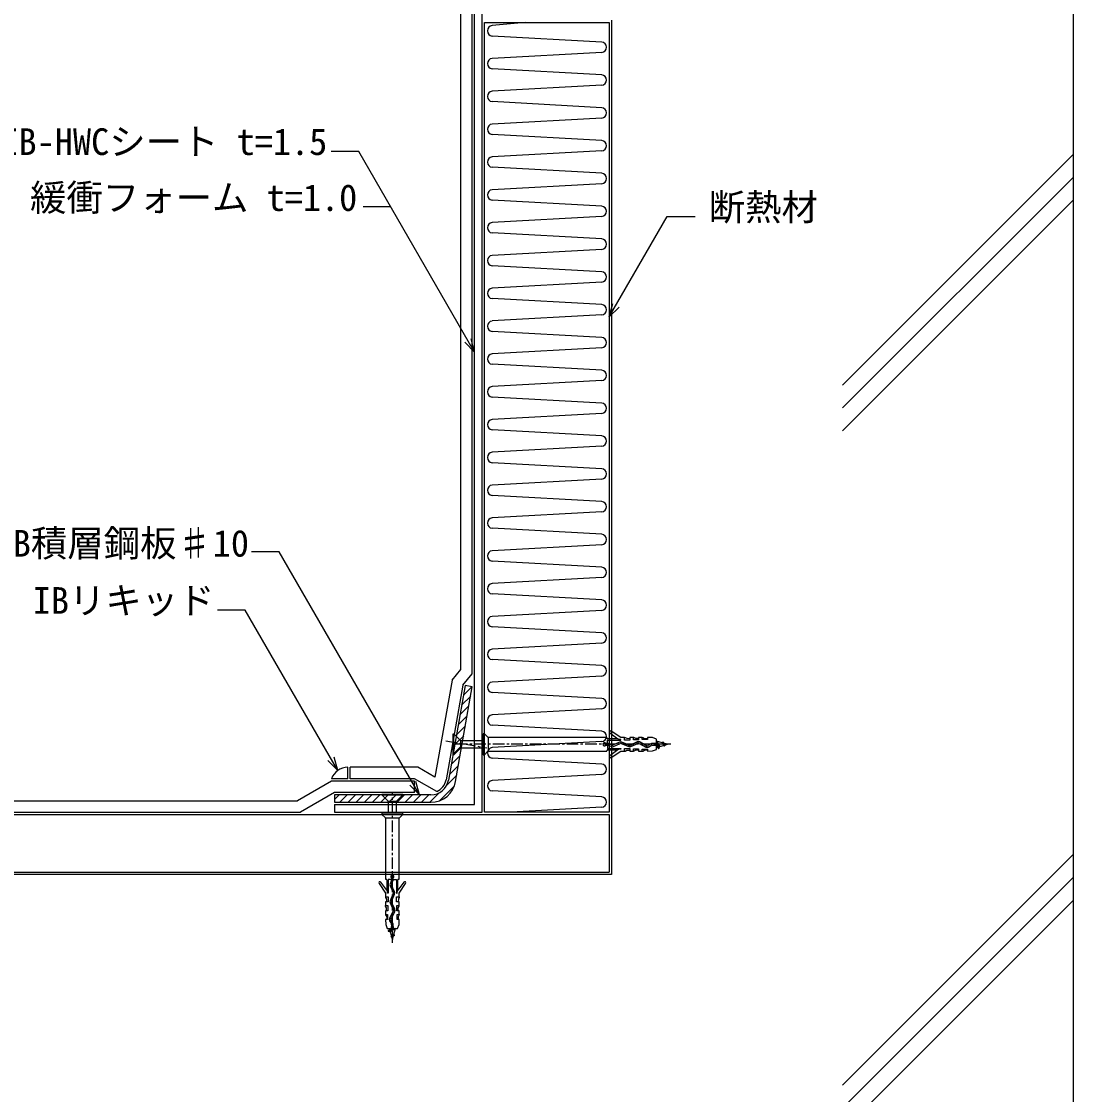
# Model space of a CAD drawing. Units: millimetres on the paper, with parts at other scales. Extents: x -210 to 1470, y -148 to 1040.
# Drawn here: x 447 to 902.5, y 90 to 554.7 of the extents above; entities that cross this region are included whole.
import ezdxf
from ezdxf.enums import TextEntityAlignment as Align

# ---------------------------------------------------------------- set-up
doc = ezdxf.new("R2010")
doc.units = ezdxf.units.MM
doc.linetypes.add('CHAIN1', pattern=[8, 5, -1, 1, -1])
for name, color, linetype in [('0-1_IBｼｰﾄ', 7, 'Continuous'), ('0-2_IBリキッド', 7, 'Continuous'), ('0-4_中心線', 1, 'CHAIN1'), ('0-7_寸法線', 7, 'Continuous'), ('0-8_文字', 5, 'Continuous'), ('0-9_断熱材', 4, 'Continuous'), ('0-A_構築線', 2, 'Continuous'), ('0-B_緩衝フォーム', 7, 'Continuous'), ('0-D_躯体', 7, 'Continuous'), ('0-F_部材(積層鋼板)', 4, 'Continuous'), ('1-0_部材(ﾋﾞｽ類)', 7, 'Continuous')]:
    doc.layers.add(name, color=color, linetype=linetype)
doc.styles.add('MS Gothic', font='')
doc.styles.get('MS Gothic').set_extended_font_data('MS Gothic')

msp = doc.modelspace()

# ---------------------------------------------------------------- linework, layer by layer
at = {"layer": '0-1_IBｼｰﾄ'}
for p, q in [((637.216, 273.996), (637.216, 677.703)), ((642.216, 272.176), (642.216, 675.777)), ((633.436, 269.491), (637.216, 273.996)), ((638.128, 267.304), (642.216, 272.176)), ((633.436, 269.491), (626.021, 227.439)), ((638.128, 267.304), (630.895, 226.286)), ((618.604, 231.722), (589.273, 231.722)), ((589.273, 226.722), (589.273, 231.722)), ((626.021, 227.439), (618.604, 231.722)), ((581.273, 225.722), (566.551, 217.222)), ((617.264, 225.722), (581.273, 225.722)), ((617.264, 226.722), (589.273, 226.722)), ((626.798, 221.217), (617.264, 226.722)), ((617.264, 220.722), (617.264, 225.722)), ((582.613, 220.722), (567.891, 212.222)), ((617.264, 220.722), (582.613, 220.722)), ((182.549, 217.222), (566.551, 217.222)), ((182.549, 212.222), (567.891, 212.222))]:
    msp.add_line(p, q, dxfattribs=at)
msp.add_arc((624.264, 227.455), 6.733, 292.11188, 350, dxfattribs=at)
at = {"layer": '0-2_IBリキッド'}
for q in [(588.273, 231.722), (581.273, 226.722)]:
    msp.add_line((588.273, 226.722), q, dxfattribs=at)
msp.add_arc((588.273, 224.322), 7.4, 90, 161.07536, dxfattribs=at)
at = {"layer": '0-4_中心線'}
for p, q in [((630.787, 243.212), (648.514, 240.087)), ((728.117, 241.65), (633.604, 241.65)), ((607.613, 155.653), (607.613, 220.722))]:
    msp.add_line(p, q, dxfattribs=at)
at = {"layer": '0-7_寸法線'}
for p, q in [((606.901, 474.424), (594.901, 474.424)), ((701.549, 426.789), (726.657, 470.277)), ((726.657, 470.277), (738.657, 470.277)), ((558.582, 325.025), (546.582, 325.025)), ((619.378, 219.722), (558.582, 325.025)), ((543.892, 299.764), (531.892, 299.764)), ((583.972, 230.343), (543.892, 299.764))]:
    msp.add_line(p, q, dxfattribs=at)
for points in [[(643.216, 411.524), (593.044, 498.424), (581.044, 498.424)], [(705.792, 431.031), (701.549, 426.789), (703.102, 432.584)], [(638.973, 415.766), (643.216, 411.524), (641.663, 417.319)], [(579.729, 234.586), (583.972, 230.343), (582.419, 236.139)], [(615.135, 223.964), (619.378, 219.722), (617.825, 225.517)]]:
    msp.add_lwpolyline(points, dxfattribs=at)
at = {"layer": '0-9_断熱材'}
for p, q in [((665.049, 554.222), (650.815, 552.921)), ((698.283, 545.814), (650.815, 548.414)), ((698.283, 541.307), (650.815, 538.707)), ((698.283, 531.599), (650.815, 534.2)), ((698.283, 527.092), (650.815, 524.492)), ((698.283, 517.384), (650.815, 519.985)), ((698.283, 512.878), (650.815, 510.277)), ((698.283, 503.17), (650.815, 505.77)), ((698.283, 498.663), (650.815, 496.062)), ((698.283, 488.955), (650.815, 491.555)), ((698.283, 484.448), (650.815, 481.848)), ((698.283, 474.74), (650.815, 477.341)), ((698.283, 470.233), (650.815, 467.633)), ((698.283, 460.525), (650.815, 463.126)), ((698.283, 456.019), (650.815, 453.418)), ((698.283, 446.311), (650.815, 448.911)), ((698.283, 441.804), (650.815, 439.203)), ((698.283, 432.096), (650.815, 434.697)), ((698.283, 427.589), (650.815, 424.989)), ((698.283, 417.881), (650.815, 420.482)), ((698.283, 413.374), (650.815, 410.774)), ((698.283, 403.667), (650.815, 406.267)), ((698.283, 399.16), (650.815, 396.559)), ((698.283, 389.452), (650.815, 392.052)), ((698.283, 384.945), (650.815, 382.344)), ((698.283, 375.237), (650.815, 377.838)), ((698.283, 370.73), (650.815, 368.13)), ((698.283, 361.022), (650.815, 363.623)), ((698.283, 356.515), (650.815, 353.915)), ((698.283, 346.808), (650.815, 349.408)), ((698.283, 342.301), (650.815, 339.7)), ((698.283, 332.593), (650.815, 335.193)), ((698.283, 328.086), (650.815, 325.486)), ((698.283, 318.378), (650.815, 320.979)), ((698.283, 313.871), (650.815, 311.271)), ((698.283, 304.163), (650.815, 306.764)), ((698.283, 299.657), (650.815, 297.056)), ((698.283, 289.949), (650.815, 292.549)), ((698.283, 285.442), (650.815, 282.841)), ((698.283, 275.734), (650.815, 278.334)), ((698.283, 271.227), (650.815, 268.627)), ((698.283, 261.519), (650.815, 264.12)), ((698.283, 257.012), (650.815, 254.412)), ((698.283, 247.304), (650.815, 249.905)), ((698.283, 242.798), (650.815, 240.197)), ((698.283, 233.09), (650.815, 235.69)), ((698.283, 228.583), (650.815, 225.982)), ((698.283, 218.875), (650.815, 221.475)), ((698.283, 214.368), (659.1, 212.222))]:
    msp.add_line(p, q, dxfattribs=at)
at = {"layer": '0-9_断熱材', "color": 2}
for p, q in [((182.549, 211.222), (701.549, 211.222)), ((182.549, 186.222), (701.549, 186.222))]:
    msp.add_line(p, q, dxfattribs=at)
at = {"layer": '0-9_断熱材', "color": 7}
msp.add_lwpolyline([(647.549, 212.222), (647.549, 554.222), (701.549, 554.222), (701.549, 212.222)], close=True, dxfattribs=at)
at = {"layer": '0-9_断熱材'}
for centre, start, end in [((651.026, 550.668), 95.35135, 264.64865), ((698.072, 543.56), 275.35135, 84.64865), ((651.026, 536.453), 95.35135, 264.64865), ((698.072, 529.346), 275.35135, 84.64865), ((651.026, 522.238), 95.35135, 264.64865), ((698.072, 515.131), 275.35135, 84.64865), ((651.026, 508.024), 95.35135, 264.64865), ((698.072, 500.916), 275.35135, 84.64865), ((651.026, 493.809), 95.35135, 264.64865), ((698.072, 486.702), 275.35135, 84.64865), ((651.026, 479.594), 95.35135, 264.64865), ((698.072, 472.487), 275.35135, 84.64865), ((651.026, 465.379), 95.35135, 264.64865), ((698.072, 458.272), 275.35135, 84.64865), ((651.026, 451.165), 95.35135, 264.64865), ((698.072, 444.057), 275.35135, 84.64865), ((651.026, 436.95), 95.35135, 264.64865), ((698.072, 429.843), 275.35135, 84.64865), ((651.026, 422.735), 95.35135, 264.64865), ((698.072, 415.628), 275.35135, 84.64865), ((651.026, 408.52), 95.35135, 264.64865), ((698.072, 401.413), 275.35135, 84.64865), ((651.026, 394.306), 95.35135, 264.64865), ((698.072, 387.198), 275.35135, 84.64865), ((651.026, 380.091), 95.35135, 264.64865), ((698.072, 372.984), 275.35135, 84.64865), ((651.026, 365.876), 95.35135, 264.64865), ((698.072, 358.769), 275.35135, 84.64865), ((651.026, 351.662), 95.35135, 264.64865), ((698.072, 344.554), 275.35135, 84.64865), ((651.026, 337.447), 95.35135, 264.64865), ((698.072, 330.339), 275.35135, 84.64865), ((651.026, 323.232), 95.35135, 264.64865), ((698.072, 316.125), 275.35135, 84.64865), ((651.026, 309.017), 95.35135, 264.64865), ((698.072, 301.91), 275.35135, 84.64865), ((651.026, 294.803), 95.35135, 264.64865), ((698.072, 287.695), 275.35135, 84.64865), ((651.026, 280.588), 95.35135, 264.64865), ((698.072, 273.481), 275.35135, 84.64865), ((651.026, 266.373), 95.35135, 264.64865), ((698.072, 259.266), 275.35135, 84.64865), ((651.026, 252.158), 95.35135, 264.64865), ((698.072, 245.051), 275.35135, 84.64865), ((651.026, 237.944), 95.35135, 264.64865), ((698.072, 230.836), 275.35135, 84.64865), ((651.026, 223.729), 95.35135, 264.64865), ((698.072, 216.622), 275.35135, 84.64865)]:
    msp.add_arc(centre, 2.263, start, end, dxfattribs=at)
at = {"layer": '0-A_構築線'}
msp.add_line((701.549, 211.222), (701.549, 186.222), dxfattribs=at)
at = {"layer": '0-B_緩衝フォーム'}
for p, q in [((643.216, 215.555), (643.216, 675.391)), ((646.549, 212.222), (646.549, 674.107)), ((582.613, 215.555), (643.216, 215.555)), ((582.613, 215.555), (582.613, 212.222)), ((582.613, 212.222), (646.549, 212.222))]:
    msp.add_line(p, q, dxfattribs=at)
at = {"layer": '0-D_躯体'}
for p, q in [((902.549, 65.222), (902.549, 686.92)), ((702.549, 555.222), (702.549, 185.222)), ((902.549, 497.242), (802.549, 397.242)), ((902.549, 487.342), (802.549, 387.342)), ((902.549, 477.443), (802.549, 377.443)), ((902.549, 194.016), (802.549, 94.016)), ((702.549, 185.222), (182.549, 185.222)), ((902.549, 184.116), (802.549, 84.116)), ((902.549, 174.217), (802.549, 74.217))]:
    msp.add_line(p, q, dxfattribs=at)
at = {"layer": '0-F_部材(積層鋼板)'}
for p, q in [((638.374, 262.944), (642.044, 266.613)), ((637.617, 258.651), (641.521, 262.555)), ((636.861, 254.359), (640.764, 258.263)), ((636.104, 250.067), (640.008, 253.97)), ((635.347, 245.774), (639.251, 249.678)), ((633.833, 237.189), (637.737, 241.093)), ((632.319, 228.605), (636.223, 232.508)), ((633.076, 232.897), (636.98, 236.801)), ((631.101, 223.851), (635.466, 228.216)), ((628.015, 217.229), (634.496, 223.71)), ((582.613, 217.789), (584.545, 219.722)), ((584.914, 216.555), (588.081, 219.722)), ((588.45, 216.555), (591.616, 219.722)), ((591.985, 216.555), (595.152, 219.722)), ((595.521, 216.555), (598.688, 219.722)), ((599.056, 216.555), (602.223, 219.722)), ((602.592, 216.555), (605.759, 219.722)), ((606.127, 216.555), (609.294, 219.722)), ((609.663, 216.555), (612.83, 219.722)), ((613.199, 216.555), (616.365, 219.722)), ((616.734, 216.555), (619.901, 219.722)), ((620.27, 216.555), (623.436, 219.722)), ((623.805, 216.555), (627.884, 220.634))]:
    msp.add_line(p, q, dxfattribs=at)
at = {"layer": '0-F_部材(積層鋼板)', "color": 7}
for points in [[(634.998, 225.562), (642.231, 266.58), (639.112, 267.13), (631.88, 226.112)], [(624.264, 219.722), (582.613, 219.722), (582.613, 216.555), (624.264, 216.555)]]:
    msp.add_lwpolyline(points, dxfattribs=at)
at = {"layer": '0-F_部材(積層鋼板)'}
msp.add_lwpolyline([(634.59, 241.482), (635.491, 242.383), (638.494, 245.386)], dxfattribs=at)
at = {"layer": '0-F_部材(積層鋼板)', "color": 7}
for radius in [7.733, 10.9]:
    msp.add_arc((624.264, 227.455), radius, 270, 350, dxfattribs=at)
at = {"layer": '1-0_部材(ﾋﾞｽ類)'}
for p, q in [((634.288, 237.15), (634.288, 246.15)), ((637.118, 243.32), (637.118, 239.98)), ((637.533, 243.32), (646.947, 243.32)), ((647.549, 237.152), (647.549, 246.147)), ((649.064, 244.65), (649.064, 238.65)), ((700.767, 241.965), (699.957, 241.965)), ((700.767, 241.998), (699.976, 241.998)), ((702.76, 241.313), (701.309, 241.894)), ((702.748, 241.282), (701.32, 241.853)), ((706.018, 242.584), (703.065, 241.317)), ((706.031, 242.554), (703.078, 241.286)), ((703.355, 240.719), (706.262, 242.067)), ((703.369, 240.689), (706.276, 242.037)), ((705.553, 243.829), (705.294, 244.027)), ((706.735, 242.044), (709.934, 240.676)), ((706.748, 242.075), (709.947, 240.707)), ((710.154, 241.187), (706.988, 242.558)), ((710.168, 241.217), (707.001, 242.588)), ((713.55, 242.675), (710.528, 241.223)), ((713.556, 242.641), (710.542, 241.193)), ((710.8, 240.714), (713.864, 242.093)), ((710.814, 240.684), (713.878, 242.063)), ((714.447, 242.026), (717.37, 240.478)), ((714.465, 242.054), (717.386, 240.508)), ((717.663, 241.061), (714.695, 242.647)), ((717.679, 241.09), (714.71, 242.677)), ((719.539, 241.824), (718.222, 241.096)), ((719.555, 241.795), (718.238, 241.067)), ((720.245, 242.006), (720.245, 241.973)), ((721.947, 241.986), (720.245, 242.006)), ((721.947, 242.943), (723.352, 240.733)), ((721.947, 242.823), (722.999, 239.812)), ((721.947, 242.536), (722.899, 239.812)), ((724.409, 242.283), (725.062, 241.191)), ((724.724, 242.598), (725.296, 240.958)), ((724.824, 242.598), (725.396, 240.958)), ((725.006, 242.123), (725.534, 241.318)), ((646.947, 239.98), (637.533, 239.98)), ((699.957, 241.334), (700.767, 241.334)), ((699.976, 241.301), (700.767, 241.301)), ((701.063, 241.277), (702.513, 240.697)), ((701.078, 241.235), (702.502, 240.666)), ((705.553, 239.47), (705.294, 239.272)), ((718.504, 240.508), (719.872, 241.234)), ((718.52, 240.479), (719.887, 241.204)), ((720.245, 241.327), (720.245, 241.293)), ((720.245, 241.293), (721.947, 241.313)), ((721.947, 240.357), (722.268, 240.443)), ((603.113, 219.722), (612.113, 219.722)), ((609.283, 216.892), (605.943, 216.892)), ((605.943, 211.823), (605.943, 216.477)), ((609.283, 216.477), (609.283, 211.823)), ((603.116, 211.222), (612.11, 211.222)), ((610.613, 209.706), (604.613, 209.706)), ((607.199, 182.693), (606.629, 181.269)), ((607.241, 182.708), (606.66, 181.257)), ((607.246, 181.023), (607.817, 182.45)), ((607.265, 183.794), (607.265, 183.003)), ((607.276, 181.01), (607.857, 182.461)), ((607.298, 183.814), (607.298, 183.003)), ((607.928, 183.003), (607.928, 183.814)), ((607.961, 183.003), (607.961, 183.794)), ((605.433, 178.218), (605.235, 178.477)), ((608.008, 177.035), (606.639, 173.837)), ((606.653, 180.402), (608.001, 177.494)), ((608.038, 177.022), (606.67, 173.824)), ((606.683, 180.416), (608.031, 177.508)), ((607.15, 173.616), (608.521, 176.782)), ((607.18, 173.603), (608.551, 176.769)), ((608.517, 177.74), (607.25, 180.692)), ((608.548, 177.753), (607.28, 180.705)), ((609.793, 178.218), (609.991, 178.477)), ((606.648, 172.957), (608.026, 169.892)), ((606.678, 172.971), (608.056, 169.907)), ((608.604, 170.215), (607.157, 173.228)), ((608.639, 170.221), (607.187, 173.243)), ((607.989, 169.323), (606.442, 166.401)), ((608.018, 169.306), (606.471, 166.385)), ((607.024, 166.108), (608.611, 169.076)), ((607.053, 166.092), (608.64, 169.06)), ((606.442, 165.251), (607.168, 163.884)), ((606.472, 165.266), (607.197, 163.899)), ((607.758, 164.216), (607.031, 165.533)), ((607.787, 164.232), (607.06, 165.549)), ((607.29, 163.526), (607.257, 163.526)), ((607.257, 163.526), (607.277, 161.823)), ((607.969, 163.526), (607.936, 163.526)), ((607.949, 161.823), (607.969, 163.526)), ((608.786, 161.823), (605.776, 160.772)), ((608.5, 161.823), (605.776, 160.872)), ((606.32, 161.823), (606.406, 161.502)), ((608.906, 161.823), (606.696, 160.418)), ((608.561, 159.047), (606.921, 158.475)), ((608.561, 158.947), (606.921, 158.375)), ((608.246, 159.362), (607.155, 158.708)), ((608.086, 158.764), (607.281, 158.237))]:
    msp.add_line(p, q, dxfattribs=at)
for points in [[(701.828, 246.675), (705.294, 244.027), (700.804, 244.027)], [(702.361, 235.901), (706.559, 238.65), (708.159, 238.739), (708.159, 239.805), (710.381, 239.805), (710.381, 238.65), (711.999, 238.739), (711.999, 239.752), (714.203, 239.681), (714.203, 238.65), (715.821, 238.739), (715.821, 239.61), (718.043, 239.539), (718.043, 238.65), (720.183, 238.758), (721.947, 239.4), (721.947, 243.9), (720.183, 244.542), (718.043, 244.65), (718.043, 243.761), (715.821, 243.69), (715.821, 244.561), (714.203, 244.65), (714.203, 243.618), (711.999, 243.547), (711.999, 244.561), (710.381, 244.65), (710.381, 243.494), (708.159, 243.494), (708.159, 244.561), (706.559, 244.65), (702.361, 247.398)], [(636.825, 239.687), (634.288, 237.15), (633.988, 237.15), (633.988, 246.15), (634.288, 246.15), (636.825, 243.613)], [(649.006, 244.69), (647.549, 246.147), (646.947, 246.147), (646.947, 237.152), (647.549, 237.152), (649.006, 238.609)], [(700.602, 244.192), (700.555, 244.401), (700.52, 244.472), (700.52, 244.543), (700.484, 244.614), (700.484, 244.632), (649.147, 244.632)], [(700.696, 241.998), (700.696, 243.494), (706.559, 243.494), (706.559, 243.761), (705.806, 243.761)], [(708.159, 244.561), (708.407, 244.561), (709.172, 244.259), (710.381, 244.223)], [(714.203, 244.17), (712.994, 244.187), (712.194, 244.561), (711.999, 244.561)], [(715.821, 244.561), (715.999, 244.561), (716.834, 244.116), (718.043, 244.099)], [(721.947, 241.327), (720.97, 241.327), (720.97, 241.973), (721.947, 241.973)], [(721.947, 240.864), (722.268, 240.443), (722.899, 239.812), (722.999, 239.812), (723.352, 240.733), (725.062, 241.191), (725.296, 240.958), (725.396, 240.958), (725.534, 241.318), (726.773, 241.65), (725.006, 242.123), (724.824, 242.598), (724.724, 242.598), (724.409, 242.283), (721.947, 242.943)], [(649.147, 238.668), (700.484, 238.668), (700.484, 238.685), (700.52, 238.756), (700.52, 238.828), (700.555, 238.899), (700.602, 239.107)], [(700.696, 241.301), (700.696, 239.805), (706.559, 239.805), (706.559, 239.539), (705.806, 239.539)], [(700.804, 239.272), (705.294, 239.272), (701.828, 236.624)], [(708.159, 238.739), (708.407, 238.739), (709.172, 239.041), (710.381, 239.076)], [(714.203, 239.13), (712.994, 239.112), (712.194, 238.739), (711.999, 238.739)], [(715.821, 238.739), (715.999, 238.739), (716.834, 239.183), (718.043, 239.201)], [(605.65, 217.184), (603.113, 219.722), (603.113, 220.022), (612.113, 220.022), (612.113, 219.722), (609.576, 217.184)], [(610.654, 209.765), (612.11, 211.222), (612.11, 211.823), (603.116, 211.823), (603.116, 211.222), (604.572, 209.765)], [(604.631, 209.624), (604.631, 183.286), (604.649, 183.286), (604.72, 183.251), (604.791, 183.251), (604.862, 183.215), (605.07, 183.169)], [(610.156, 183.169), (610.364, 183.215), (610.435, 183.251), (610.506, 183.251), (610.577, 183.286), (610.595, 183.286), (610.595, 209.624)], [(601.865, 181.41), (604.613, 177.212), (604.702, 175.612), (605.769, 175.612), (605.769, 173.39), (604.613, 173.39), (604.702, 171.772), (605.715, 171.772), (605.644, 169.568), (604.613, 169.568), (604.702, 167.95), (605.573, 167.95), (605.502, 165.728), (604.613, 165.728), (604.721, 163.587), (605.363, 161.823), (609.863, 161.823), (610.505, 163.587), (610.613, 165.728), (609.724, 165.728), (609.653, 167.95), (610.524, 167.95), (610.613, 169.568), (609.582, 169.568), (609.511, 171.772), (610.524, 171.772), (610.613, 173.39), (609.457, 173.39), (609.457, 175.612), (610.524, 175.612), (610.613, 177.212), (613.361, 181.41)], [(605.235, 182.966), (605.235, 178.477), (602.588, 181.942)], [(607.265, 183.074), (605.769, 183.074), (605.769, 177.212), (605.502, 177.212), (605.502, 177.965)], [(607.961, 183.074), (609.457, 183.074), (609.457, 177.212), (609.724, 177.212), (609.724, 177.965)], [(612.638, 181.942), (609.991, 178.477), (609.991, 182.966)], [(604.702, 175.612), (604.702, 175.363), (605.004, 174.599), (605.04, 173.39)], [(610.524, 175.612), (610.524, 175.363), (610.222, 174.599), (610.186, 173.39)], [(605.093, 169.568), (605.075, 170.777), (604.702, 171.577), (604.702, 171.772)], [(604.702, 167.95), (604.702, 167.772), (605.146, 166.937), (605.164, 165.728)], [(610.524, 167.95), (610.524, 167.772), (610.08, 166.937), (610.062, 165.728)], [(610.133, 169.568), (610.151, 170.777), (610.524, 171.577), (610.524, 171.772)], [(607.29, 161.823), (607.29, 162.8), (607.936, 162.8), (607.936, 161.823)], [(606.827, 161.823), (606.406, 161.502), (605.776, 160.872), (605.776, 160.772), (606.696, 160.418), (607.155, 158.708), (606.921, 158.475), (606.921, 158.375), (607.281, 158.237), (607.613, 156.998), (608.086, 158.764), (608.561, 158.947), (608.561, 159.047), (608.246, 159.362), (608.906, 161.823)]]:
    msp.add_lwpolyline(points, dxfattribs=at)
for centre, radius, start, end in [((702.101, 247.032), 0.449, 54.60963, 232.61817), ((637.533, 244.32), 1, 225, 270), ((649.147, 244.832), 0.2, 225, 270), ((699.388, 241.65), 0.683, 30.64443, 329.35557), ((699.388, 241.65), 0.65, 28.99242, 331.00758), ((700.804, 244.234), 0.207, 191.62481, 270), ((700.767, 240.538), 1.46, 68.19323, 90), ((700.767, 240.538), 1.427, 67.19074, 90), ((705.806, 244.261), 0.5, 239.57286, 270), ((706.514, 241.461), 1.228, 66.58818, 113.8287), ((706.514, 241.461), 1.194, 66.58818, 113.8287), ((706.514, 241.526), 0.597, 66.84042, 114.87271), ((706.514, 241.526), 0.564, 66.84042, 114.87271), ((714.131, 241.594), 1.228, 61.85949, 118.27499), ((714.131, 241.594), 1.194, 61.85925, 118.78795), ((714.131, 241.559), 0.597, 56.07565, 116.59167), ((714.131, 241.559), 0.564, 55.90086, 116.66039), ((720.245, 240.546), 1.46, 90, 118.91198), ((720.245, 240.546), 1.427, 90, 118.91197), ((637.533, 238.98), 1, 90, 135), ((649.147, 238.468), 0.2, 90, 135), ((700.804, 239.065), 0.207, 90, 168.37519), ((700.767, 240.538), 0.796, 68.19323, 90), ((700.767, 240.538), 0.763, 65.97512, 90), ((702.908, 241.683), 1.095, 248.2146, 294.87271), ((702.908, 241.683), 1.062, 248.17187, 294.87271), ((702.908, 241.683), 0.431, 248.20137, 293.23665), ((702.908, 241.683), 0.398, 248.19323, 293.23665), ((705.806, 239.039), 0.5, 90, 120.42714), ((710.364, 241.683), 1.095, 246.84042, 294.22194), ((710.364, 241.683), 1.062, 246.84042, 294.22194), ((710.341, 241.612), 0.465, 246.27812, 295.66734), ((710.341, 241.612), 0.431, 246.27812, 295.66734), ((717.944, 241.563), 1.228, 242.09899, 297.95156), ((717.944, 241.563), 1.194, 242.09899, 297.95156), ((717.944, 241.588), 0.597, 241.87656, 299.41932), ((717.944, 241.588), 0.564, 241.87656, 299.43109), ((720.245, 240.53), 0.796, 90, 117.95156), ((720.245, 240.53), 0.763, 90, 117.95156), ((702.101, 236.267), 0.449, 127.38183, 305.39037), ((604.943, 216.477), 1, 0, 45), ((610.283, 216.477), 1, 135, 180), ((604.431, 209.624), 0.2, 0, 45), ((610.795, 209.624), 0.2, 135, 180), ((602.231, 181.67), 0.449, 37.38183, 215.39037), ((605.029, 182.966), 0.207, 360, 78.37519), ((607.646, 180.862), 1.095, 158.2146, 204.87271), ((607.646, 180.862), 1.062, 158.17187, 204.87271), ((607.613, 184.382), 0.683, 300.64443, 239.35557), ((607.613, 184.382), 0.65, 298.99242, 241.00758), ((606.502, 183.003), 0.763, 335.97512, 0), ((606.502, 183.003), 0.796, 338.19323, 0), ((606.502, 183.003), 1.427, 337.19074, 360), ((606.502, 183.003), 1.46, 338.19323, 0), ((610.197, 182.966), 0.207, 101.62481, 180), ((612.995, 181.67), 0.449, 324.60963, 142.61817), ((605.002, 177.965), 0.5, 0, 30.42714), ((607.646, 180.862), 0.431, 158.20137, 203.23665), ((607.646, 180.862), 0.398, 158.19323, 203.23665), ((607.489, 177.257), 0.564, 336.84042, 24.87271), ((607.489, 177.257), 0.597, 336.84042, 24.87271), ((607.425, 177.257), 1.194, 336.58818, 23.8287), ((607.425, 177.257), 1.228, 336.58818, 23.8287), ((610.224, 177.965), 0.5, 149.57286, 180), ((607.646, 173.406), 1.095, 156.84042, 204.22194), ((607.646, 173.406), 1.062, 156.84042, 204.22194), ((607.575, 173.429), 0.465, 156.27812, 205.66734), ((607.575, 173.429), 0.431, 156.27812, 205.66734), ((607.522, 169.639), 0.564, 325.90086, 26.66039), ((607.522, 169.639), 0.597, 326.07565, 26.59167), ((607.558, 169.639), 1.194, 331.85925, 28.78795), ((607.558, 169.639), 1.228, 331.85949, 28.27499), ((607.527, 165.826), 1.228, 152.09899, 207.95156), ((607.527, 165.826), 1.194, 152.09899, 207.95156), ((607.551, 165.826), 0.597, 151.87656, 209.41932), ((607.551, 165.826), 0.564, 151.87656, 209.43109), ((606.494, 163.526), 0.763, 0, 27.95156), ((606.494, 163.526), 0.796, 0, 27.95156), ((606.509, 163.526), 1.427, 0, 28.91197), ((606.509, 163.526), 1.46, 0, 28.91198)]:
    msp.add_arc(centre, radius, start, end, dxfattribs=at)

# ---------------------------------------------------------------- texts
at = {"layer": '0-8_文字', "color": 7, "style": 'MS Gothic'}
for s, p in [('サンタックIB-HWCシート t=1.5', (359.103, 493.428)), ('緩衝フォーム t=1.0', (450.746, 469.184)), ('断熱材', (744.598, 465.098)), ('IB積層鋼板♯10', (435.381, 319.481)), ('IBリキッド', (451.879, 294.708))]:
    msp.add_text(s, height=11.55, dxfattribs=at).set_placement(p, align=Align.BOTTOM_LEFT)

doc.saveas('drawing.dxf')
